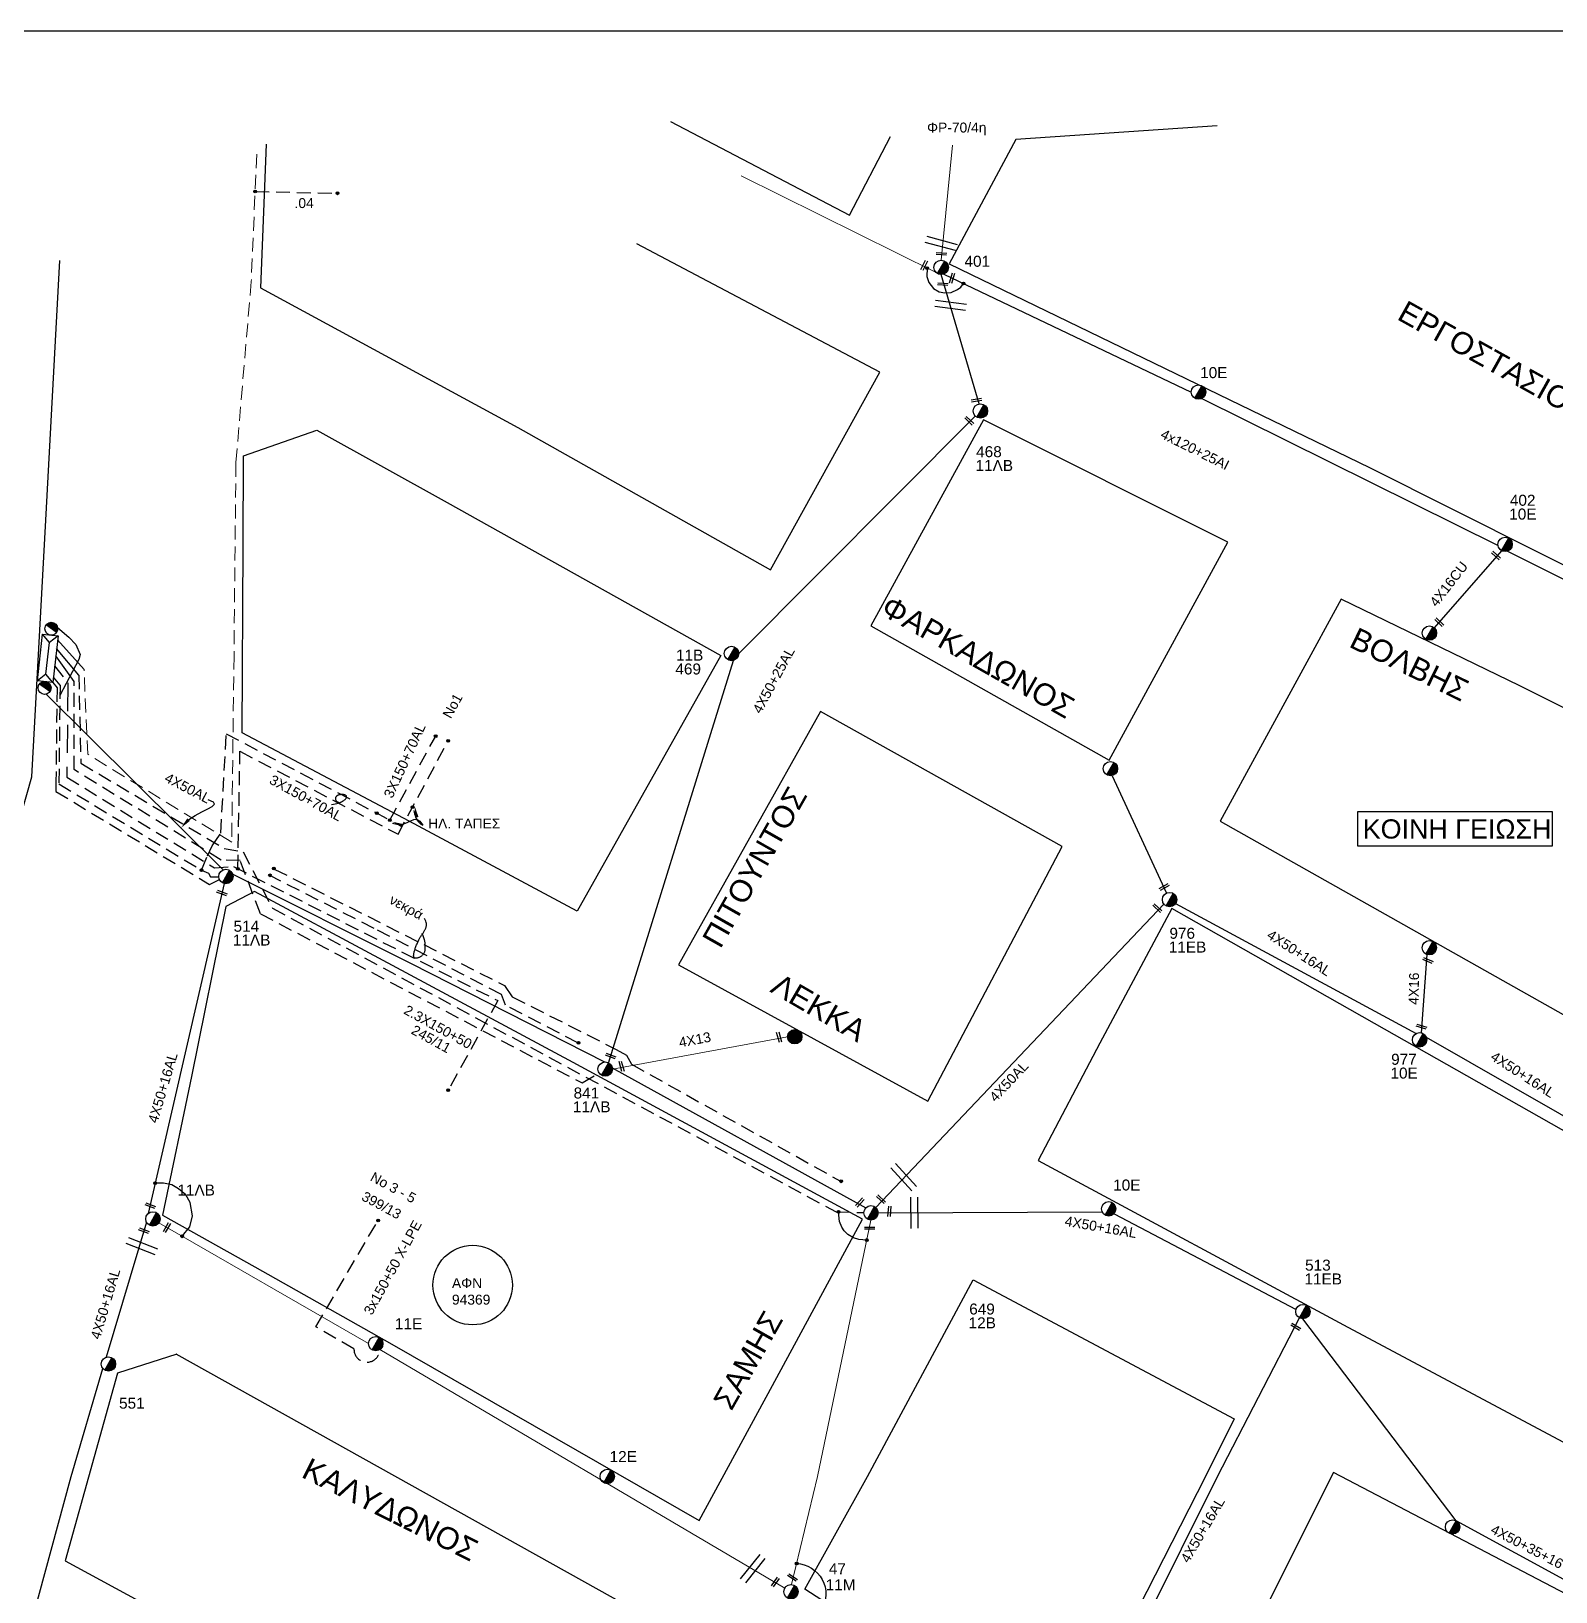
# Model space of a CAD drawing. Header units: millimetres. Extents: x 800 to 1929, y 264 to 786.
# Drawn here: x 1514.7 to 1653.4, y 643.5 to 785.5 of the extents above; entities that cross this region are included whole.
import ezdxf

# ---------------------------------------------------------------- set-up
doc = ezdxf.new("R2010")
doc.units = ezdxf.units.MM
doc.linetypes.add('DASHED', pattern=[19.05, 12.7, -6.35])
doc.layers.add('Άγνωστα', color=7, linetype='Continuous', lineweight=5)
for name, color, linetype in [('Γέφυρες Εναέριου Δικτύου', 7, 'Continuous'), ('Γυμνά εναέρια ΧΤ (3Φ)   4x16CU', 7, 'Continuous'), ('Γυμνά εναέρια ΧΤ (3Φ)   4x50AL', 7, 'Continuous'), ('Γυμνά εναέρια ΧΤ και ΦΟΠ (2Φ)   3x50+35+16CU', 7, 'Continuous'), ('Γυμνά εναέρια ΧΤ και ΦΟΠ (3Φ)   4x50+16AL', 7, 'Continuous'), ('Εναέρια παροχή ΧΤ 4x16', 7, 'Continuous'), ('Επιγραφές - Σχήματα', 7, 'Continuous'), ('Καλώδια ΧΤ   3x150+50AL XLPE', 7, 'DASHED'), ('Καλώδια ΧΤ   3x150+70AL', 7, 'DASHED'), ('Μηχανική τομή', 7, 'Continuous'), ('Στύλος Ξύλινος', 7, 'Continuous'), ('Στύλος Ξύλινος @ 1', 7, 'Continuous'), ('Στύλος ΦΜ', 7, 'Continuous'), ('Στύλος ΦΜ @ 1', 7, 'Continuous'), ('Συνδέσεις', 7, 'Continuous'), ('Συνεστραμμένα ΧΤ   4x120+25 AL', 7, 'SYN_LINE'), ('Τομή', 7, 'Continuous'), ('Υποσταθμός εναέριος 2 στύλων', 7, 'Continuous'), ('Υποσταθμός πόλεως', 7, 'Continuous'), ('Υπόβαθρο ΔΕΗ', 7, 'Continuous'), ('Υπόγεια Καλώδια Δικτύου ΧΤ   .04', 7, 'DASHED'), ('Υπόγεια καλώδια Δικτύου ΧΤ και Παρ. ΧΤ - 3X150+70 AL', 7, 'DASHED')]:
    doc.layers.add(name, color=color, linetype=linetype)
doc.styles.add('arial', font='arial.ttf')
doc.styles.get("Standard").update_dxf_attribs({"font": 'arial.ttf'})
doc.linetypes.add('SYN_LINE', pattern='A,0.5,-0.0001,["/\\/\\/\\/",Standard,S=0.1,R=0,X=0,Y=-0.05],-0.25', length=0.7501)

# ---------------------------------------------------------------- blocks, each defined once
blk = doc.blocks.new('ΥΠΑΡΧΩΝ ΤΣΙΜΕΝΤΕΝΙΟΣ ΣΤΥΛΟΣ')
at = {"layer": 'Στύλος ΦΜ'}
blk.add_hatch(color=256, dxfattribs=at).paths.add_polyline_path([(-1.29, -2.28, 0.574793), (2.62, 0, 0.268822), (1.3, 2.27)])
blk.add_line((-1.29, -2.28), (1.3, 2.27), dxfattribs=at)
blk.add_circle((0, 0), 2.62, dxfattribs=at)
at = {"layer": 'Στύλος ΦΜ', "flags": 4}
for tag, p in [('ΑΡΙΘΜΟΣ', (-4.68, 8.05)), ('ΤΥΠΟΣ', (-4.91, 3.03))]:
    blk.add_attdef(tag, p, '', height=4, dxfattribs=at)
blk = doc.blocks.new('ΤΟΜΗ')
at = {"layer": 'Τομή', "ltscale": 40}
for p, q in [((-5.68, 0), (5.68, 0)), ((5.68, -2.33), (-5.68, -2.33))]:
    blk.add_line(p, q, dxfattribs=at)
blk = doc.blocks.new('ΜΗΧΑΝΙΚΗ ΤΟΜΗ')
at = {"layer": 'Μηχανική τομή', "ltscale": 40}
for p, q in [((-1.89, 0.78), (1.89, 0.78)), ((1.89, 0), (-1.89, 0))]:
    blk.add_line(p, q, dxfattribs=at)
blk = doc.blocks.new('ΥΠΑΡΧΩΝ ΞΥΛΙΝΟΣ ΣΤΥΛΟΣ')
at = {"layer": 'Στύλος Ξύλινος'}
h = blk.add_hatch(color=7, dxfattribs=at)
h.paths.add_polyline_path([(-2.62, 0, 0.270008), (-1.29, -2.28), (1.3, 2.27, 0.576266)])
h.paths.add_polyline_path([(-1.29, -2.28, 0.574793), (2.62, 0, 0.268822), (1.3, 2.27)])
at = {"layer": 'Στύλος Ξύλινος', "color": 7}
blk.add_line((-1.29, -2.28), (1.3, 2.27), dxfattribs=at)
blk.add_circle((0, 0), 2.62, dxfattribs=at)
at = {"layer": 'Στύλος Ξύλινος', "flags": 4}
for tag, p in [('ΑΡΙΘΜΟΣ', (-4.91, 8.6)), ('ΤΥΠΟΣ', (-4.85, 3.39))]:
    blk.add_attdef(tag, p, '', height=4, dxfattribs=at)
blk = doc.blocks.new('*U37')
at = {"layer": 'Συνδέσεις', "linetype": 'SYN_LINE', "ltscale": 40}
blk.add_hatch(color=256, dxfattribs=at).paths.add_polyline_path([(0.5, -0.01, 1), (-0.5, -0.01, 1)])
at = {"layer": 'Συνδέσεις'}
blk.add_circle((0, -0.01), 0.5, dxfattribs=at)
blk = doc.blocks.new('ΥΠΟΣΤΑΘΜΟΣ ΕΝΑΕΡΙΟΣ ΕΠΙ 2 ΣΤΥΛΩΝ')
at = {"layer": 'Υποσταθμός εναέριος 2 στύλων', "linetype": 'Continuous'}
for points in [[(-11.97, -2.11, 0.574793), (-8.45, -0.07, 0.268822), (-9.64, 1.98)], [(9.68, -2.15, 0.574793), (13.19, -0.1, 0.268822), (12.01, 1.95)]]:
    blk.add_hatch(color=256, dxfattribs=at).paths.add_polyline_path(points)
for p, q in [((-11.97, -2.11), (-9.64, 1.98)), ((9.68, -2.15), (12.01, 1.95))]:
    blk.add_line(p, q, dxfattribs=at)
for centre in [(-10.81, -0.07), (10.84, -0.1)]:
    blk.add_circle(centre, 2.36, dxfattribs=at)
at = {"layer": 'Υποσταθμός πόλεως', "linetype": 'Continuous', "ltscale": 40}
blk.add_lwpolyline([(-8.57, 2.82), (8.57, 2.82), (8.57, -2.82), (-8.57, -2.82)], close=True, dxfattribs=at)
for points in [[(-5.75, 0), (-8.57, 2.82)], [(-8.57, -2.82), (-5.75, 0)], [(-5.75, 0), (5.75, 0)], [(5.75, 0), (8.57, 2.82)], [(8.57, -2.82), (5.75, 0)]]:
    blk.add_lwpolyline(points, dxfattribs=at)
at = {"layer": 'Υποσταθμός εναέριος 2 στύλων', "ltscale": 40, "flags": 1}
for tag, p in [('ΜΕΤΑΣΧΗΜΑΤΙΣΜΟΣ', (14.09, 2.51)), ('ΙΣΧΥΣ', (14.07, -0.28)), ('ΑΡΙΘΜΟΣ', (14.19, -3))]:
    blk.add_attdef(tag, p, '', height=1.8, dxfattribs=at)

msp = doc.modelspace()

# ---------------------------------------------------------------- linework, layer by layer
at = {"layer": 'Άγνωστα', "color": 1, "linetype": 'DASHED', "ltscale": 0.1}
for points in [[(1535.22, 774.321), (1534.723, 762.708), (1533.324, 746.226), (1533.153, 728.686), (1532.948, 711.689), (1519.838, 719.683)], [(1519.838, 719.683), (1519.505, 727.407)]]:
    msp.add_lwpolyline(points, dxfattribs=at)
at = {"layer": 'Άγνωστα', "color": 6}
msp.add_lwpolyline([(1597.509, 764.66), (1598.542, 775.141)], dxfattribs=at)
at = {"layer": 'Άγνωστα', "color": 5}
for points in [[(1579.309, 772.336), (1597.055, 763.535)], [(1526.313, 677.031), (1545.397, 666.037)], [(1546.419, 665.496), (1583.276, 643.791)]]:
    msp.add_lwpolyline(points, dxfattribs=at)
at = {"layer": 'Άγνωστα', "color": 27}
msp.add_lwpolyline([(1567.585, 691.017), (1583.532, 693.97)], dxfattribs=at)
at = {"layer": 'Άγνωστα', "color": 30, "ltscale": 0.1}
msp.add_lwpolyline([(1591.121, 677.29), (1586.253, 653.943), (1583.9, 644.11)], dxfattribs=at)
at = {"layer": 'Γέφυρες Εναέριου Δικτύου'}
for points in [[(1596.241, 763.939), (1596.213, 763.186), (1596.375, 762.618), (1596.81, 762.096), (1597.332, 761.766), (1597.837, 761.68), (1598.41, 761.723), (1598.98, 761.98), (1599.297, 762.218), (1599.535, 762.539)], [(1528.431, 675.81), (1529.133, 676.682), (1529.391, 677.664), (1529.158, 678.898), (1528.778, 679.57), (1528.113, 680.142), (1527.496, 680.484), (1526.751, 680.635), (1525.968, 680.649)], [(1590.742, 675.47), (1590.014, 675.504), (1589.529, 675.669), (1589.025, 675.971), (1588.665, 676.304), (1588.458, 676.648), (1588.248, 677.146), (1588.162, 678.036), (1588.162, 678.036), (1588.162, 678.036), (1588.162, 678.036), (1588.162, 678.036)]]:
    msp.add_lwpolyline(points, dxfattribs=at)
at = {"layer": 'Γέφυρες Εναέριου Δικτύου', "ltscale": 0.1}
msp.add_lwpolyline([(1584.332, 646.023, -0.5700347), (1586.627, 641.814, 1.0197648)], format="xyb", dxfattribs=at)
at = {"layer": 'Γυμνά εναέρια ΧΤ (3Φ)   4x16CU', "color": 5, "linetype": 'SYN_LINE', "ltscale": 10}
msp.add_lwpolyline([(1648.507, 738.22), (1642.373, 731.209)], dxfattribs=at)
at = {"layer": 'Γυμνά εναέρια ΧΤ (3Φ)   4x50AL', "color": 173}
for points in [[(1516.067, 725.164), (1532.165, 709.166)], [(1516.312, 725.599), (1516.312, 725.599)]]:
    msp.add_lwpolyline(points, dxfattribs=at)
at = {"layer": 'Γυμνά εναέρια ΧΤ (3Φ)   4x50AL', "color": 133}
msp.add_lwpolyline([(1617.779, 706.053), (1591.572, 678.419)], dxfattribs=at)
at = {"layer": 'Γυμνά εναέρια ΧΤ και ΦΟΠ (2Φ)   3x50+35+16CU', "color": 2}
msp.add_lwpolyline([(1660.905, 640.91), (1644.37, 649.92), (1630.431, 668.305)], dxfattribs=at)
at = {"layer": 'Γυμνά εναέρια ΧΤ και ΦΟΠ (3Φ)   4x50+16AL', "color": 5, "linetype": 'DASHED', "ltscale": 0.1}
for points in [[(1517.322, 725.991), (1517.212, 716.987)], [(1517.212, 716.987), (1530.196, 709.132), (1530.819, 708.874), (1531.007, 708.522), (1531.76, 708.543)]]:
    msp.add_lwpolyline(points, dxfattribs=at)
at = {"layer": 'Γυμνά εναέρια ΧΤ και ΦΟΠ (3Φ)   4x50+16AL', "color": 30, "linetype": 'DASHED', "ltscale": 0.1}
msp.add_lwpolyline([(1519.03, 726.896), (1519.218, 718.872)], dxfattribs=at)
at = {"layer": 'Γυμνά εναέρια ΧΤ και ΦΟΠ (3Φ)   4x50+16AL', "color": 133}
for points in [[(1613.057, 717.739), (1618.017, 707.052)], [(1618.841, 706.101), (1640.732, 694.271)], [(1641.653, 693.928), (1661.726, 682.438)]]:
    msp.add_lwpolyline(points, dxfattribs=at)
at = {"layer": 'Γυμνά εναέρια ΧΤ και ΦΟΠ (3Φ)   4x50+16AL', "color": 7, "linetype": 'DASHED', "ltscale": 0.1}
msp.add_lwpolyline([(1536.82, 709.243), (1557.775, 698.631), (1558.475, 697.614), (1567.926, 692.825), (1568.876, 692.296), (1569.341, 691.472), (1588.342, 680.834), (1588.342, 680.834)], dxfattribs=at)
at = {"layer": 'Γυμνά εναέρια ΧΤ και ΦΟΠ (3Φ)   4x50+16AL', "color": 5}
msp.add_lwpolyline([(1532.265, 707.924), (1525.329, 677.88)], dxfattribs=at)
at = {"layer": 'Γυμνά εναέρια ΧΤ και ΦΟΠ (3Φ)   4x50+16AL', "color": 2}
for points in [[(1591.776, 677.944), (1612.161, 678.028)], [(1613.236, 677.87), (1629.801, 669.136)]]:
    msp.add_lwpolyline(points, dxfattribs=at)
at = {"layer": 'Γυμνά εναέρια ΧΤ και ΦΟΠ (3Φ)   4x50+16AL', "color": 1}
msp.add_lwpolyline([(1525.193, 677.091), (1521.519, 664.807)], dxfattribs=at)
at = {"layer": 'Γυμνά εναέρια ΧΤ και ΦΟΠ (3Φ)   4x50+16AL', "color": 2, "ltscale": 0.1}
msp.add_lwpolyline([(1609.587, 627.666), (1622.668, 653.943), (1630.108, 668.39)], dxfattribs=at)
at = {"layer": 'Γυμνά εναέρια ΧΤ και ΦΟΠ (3Φ)   4x50+16AL', "color": 1, "ltscale": 0.1}
msp.add_lwpolyline([(1512.531, 632.166), (1512.492, 632.367), (1518.33, 653.943), (1521.208, 663.785)], dxfattribs=at)
at = {"layer": 'Εναέρια παροχή ΧΤ 4x16', "color": 133, "ltscale": 10}
msp.add_lwpolyline([(1641.207, 694.328), (1641.744, 701.447)], dxfattribs=at)
at = {"layer": 'Επιγραφές - Σχήματα'}
msp.add_lwpolyline([(800.476, 264.095), (1822.688, 263.717), (1822.688, 785.504), (800.476, 785.504)], close=True, dxfattribs=at)
at = {"layer": 'Επιγραφές - Σχήματα', "color": 30}
msp.add_lwpolyline([(1519.03, 726.896), (1517.01, 729.325)], dxfattribs=at)
at = {"layer": 'Επιγραφές - Σχήματα', "color": 1}
msp.add_lwpolyline([(1519.505, 727.407), (1517.096, 730.097)], dxfattribs=at)
at = {"layer": 'Επιγραφές - Σχήματα', "color": 27}
msp.add_lwpolyline([(1518.608, 726.323), (1516.935, 728.651)], dxfattribs=at)
at = {"layer": 'Επιγραφές - Σχήματα', "color": 5}
msp.add_lwpolyline([(1517.322, 725.991), (1516.717, 726.701)], dxfattribs=at)
at = {"layer": 'Επιγραφές - Σχήματα'}
for points in [[(1542.022, 715.13), (1542.197, 715.15), (1542.355, 715.176), (1542.498, 715.207), (1542.626, 715.242), (1542.74, 715.281), (1542.843, 715.322), (1542.935, 715.364), (1543.016, 715.407), (1543.089, 715.45), (1543.154, 715.492), (1543.21, 715.534), (1543.259, 715.574), (1543.3, 715.613), (1543.334, 715.651), (1543.361, 715.688), (1543.381, 715.722), (1543.394, 715.755), (1543.402, 715.786), (1543.403, 715.815), (1543.399, 715.843), (1543.39, 715.868), (1543.376, 715.892), (1543.357, 715.914), (1543.334, 715.934), (1543.307, 715.953), (1543.277, 715.969), (1543.242, 715.984), (1543.204, 715.996), (1543.163, 716.007), (1543.119, 716.015), (1543.071, 716.02), (1543.021, 716.023), (1542.969, 716.023), (1542.915, 716.02), (1542.86, 716.015), (1542.806, 716.007), (1542.752, 715.997), (1542.701, 715.985), (1542.653, 715.97), (1542.609, 715.954), (1542.57, 715.935), (1542.536, 715.915), (1542.506, 715.893), (1542.48, 715.87), (1542.458, 715.846), (1542.439, 715.822), (1542.423, 715.797), (1542.409, 715.772), (1542.398, 715.747), (1542.389, 715.722), (1542.383, 715.697), (1542.379, 715.671), (1542.378, 715.645), (1542.379, 715.618), (1542.383, 715.59), (1542.391, 715.561), (1542.401, 715.53), (1542.417, 715.498), (1542.441, 715.465), (1542.473, 715.431), (1542.517, 715.395), (1542.575, 715.358), (1542.649, 715.32), (1542.74, 715.281)], [(1528.557, 713.284), (1529.041, 713.744), (1529.622, 714.126), (1530.223, 714.443), (1530.767, 714.708), (1531.175, 714.935), (1531.37, 715.139), (1531.274, 715.332), (1530.81, 715.529)], [(1549.505, 714.573), (1549.581, 714.277), (1549.656, 714.037), (1549.735, 713.843), (1549.821, 713.686), (1549.919, 713.555), (1550.033, 713.441), (1550.166, 713.333), (1550.324, 713.221)], [(1547.572, 713.414), (1548.086, 713.294), (1548.525, 713.333), (1548.903, 713.466), (1549.232, 713.626), (1549.526, 713.748), (1549.797, 713.765), (1550.059, 713.612), (1550.324, 713.221)], [(1550.243, 703.414), (1550.332, 703.2), (1550.401, 703.004), (1550.451, 702.825), (1550.487, 702.662), (1550.51, 702.513), (1550.523, 702.378), (1550.529, 702.256), (1550.531, 702.146), (1550.529, 702.047), (1550.526, 701.958), (1550.519, 701.877), (1550.51, 701.805), (1550.497, 701.739), (1550.48, 701.679), (1550.459, 701.623), (1550.434, 701.571), (1550.404, 701.521), (1550.37, 701.474), (1550.332, 701.43), (1550.291, 701.388), (1550.247, 701.349), (1550.201, 701.313), (1550.153, 701.28), (1550.105, 701.249), (1550.056, 701.222), (1550.008, 701.198), (1549.96, 701.177), (1549.913, 701.159), (1549.867, 701.144), (1549.824, 701.132), (1549.784, 701.124), (1549.746, 701.118), (1549.712, 701.116), (1549.682, 701.117), (1549.655, 701.12), (1549.63, 701.126), (1549.608, 701.135), (1549.589, 701.146), (1549.571, 701.16), (1549.556, 701.175), (1549.542, 701.192), (1549.53, 701.211), (1549.519, 701.234), (1549.511, 701.259), (1549.505, 701.289), (1549.502, 701.324), (1549.502, 701.364), (1549.504, 701.409), (1549.51, 701.461), (1549.519, 701.518), (1549.53, 701.581), (1549.545, 701.648), (1549.562, 701.719), (1549.582, 701.793), (1549.604, 701.869), (1549.628, 701.947), (1549.654, 702.026), (1549.682, 702.106), (1549.712, 702.187), (1549.743, 702.267), (1549.774, 702.346), (1549.807, 702.424), (1549.839, 702.5), (1549.872, 702.574), (1549.905, 702.645), (1549.937, 702.714), (1549.97, 702.782), (1550.003, 702.847), (1550.038, 702.912), (1550.073, 702.976), (1550.109, 703.039), (1550.147, 703.102), (1550.187, 703.166), (1550.228, 703.23), (1550.27, 703.293), (1550.312, 703.356), (1550.353, 703.418), (1550.393, 703.478), (1550.431, 703.536), (1550.466, 703.591), (1550.499, 703.645), (1550.529, 703.696), (1550.556, 703.746), (1550.58, 703.796), (1550.602, 703.847), (1550.622, 703.899), (1550.639, 703.954), (1550.655, 704.012), (1550.668, 704.073), (1550.676, 704.141), (1550.677, 704.215), (1550.669, 704.297), (1550.648, 704.388), (1550.612, 704.491), (1550.558, 704.606), (1550.484, 704.734)]]:
    msp.add_lwpolyline(points, dxfattribs=at)
at = {"layer": 'Επιγραφές - Σχήματα', "color": 190}
msp.add_lwpolyline([(1635.393, 711.35), (1653.149, 711.35), (1653.149, 714.438), (1635.393, 714.438)], close=True, dxfattribs=at)
at = {"layer": 'Επιγραφές - Σχήματα'}
msp.add_circle((1554.872, 671.371), 3.62, dxfattribs=at)
for points in [[(1549.617, 713.917), (1549.606, 714.931), (1549.946, 713.975)], [(1529.14, 713.624), (1528.346, 712.995), (1528.893, 713.848)], [(1548.431, 713.019), (1547.566, 713.547), (1548.556, 713.328)]]:
    msp.add_solid(points, dxfattribs=at)
at = {"layer": 'Καλώδια ΧΤ   3x150+50AL XLPE', "ltscale": 0.1}
msp.add_lwpolyline([(1516.662, 726.214), (1517.049, 725.739), (1516.944, 717.149), (1516.934, 716.31), (1530.933, 707.84), (1531.826, 708.275)], dxfattribs=at)
at = {"layer": 'Καλώδια ΧΤ   3x150+50AL XLPE', "color": 30, "linetype": 'DASHED', "ltscale": 0.1}
msp.add_lwpolyline([(1519.218, 718.872), (1532.26, 711.114), (1533.986, 710.797), (1536.654, 705.668)], dxfattribs=at)
at = {"layer": 'Καλώδια ΧΤ   3x150+50AL XLPE', "color": 30, "ltscale": 0.1}
msp.add_lwpolyline([(1536.654, 705.668), (1587.938, 678.043), (1590.467, 677.964)], dxfattribs=at)
at = {"layer": 'Καλώδια ΧΤ   3x150+50AL XLPE', "color": 5, "ltscale": 0.1}
msp.add_lwpolyline([(1546.419, 665.496, -1.0068382), (1544.072, 665.57), (1540.605, 667.566), (1546.323, 677.366)], format="xyb", dxfattribs=at)
at = {"layer": 'Καλώδια ΧΤ   3x150+70AL', "color": 173, "ltscale": 0.2}
msp.add_lwpolyline([(1518.034, 726.162), (1517.944, 717.596)], dxfattribs=at)
at = {"layer": 'Συνεστραμμένα ΧΤ   4x120+25 AL', "color": 27, "ltscale": 11}
msp.add_lwpolyline([(1600.963, 751.578), (1597.509, 763.352)], dxfattribs=at)
at = {"layer": 'Συνεστραμμένα ΧΤ   4x120+25 AL', "color": 5, "ltscale": 20}
for points in [[(1597.74, 763.394), (1620.269, 752.658)], [(1621.239, 752.085), (1648.182, 738.7)], [(1649.054, 738.175), (1676.28, 724.534)]]:
    msp.add_lwpolyline(points, dxfattribs=at)
at = {"layer": 'Συνεστραμμένα ΧΤ   4x120+25 AL', "color": 27, "ltscale": 20}
for points in [[(1579.08, 728.861), (1600.615, 750.47)], [(1567.234, 691.556), (1578.605, 728.231)]]:
    msp.add_lwpolyline(points, dxfattribs=at)
at = {"layer": 'Υπόβαθρο ΔΕΗ'}
for points in [[(1572.867, 777.281), (1589.166, 768.754), (1592.894, 775.91)], [(1622.635, 776.883), (1604.293, 775.632), (1598.241, 764.328), (1636.487, 745.795), (1674.423, 726.728), (1698.805, 714.68), (1711.493, 738.853), (1724.322, 762.801), (1726.015, 768.462)], [(1536.089, 775.217), (1535.574, 762.141), (1558.991, 749.442), (1581.963, 736.477), (1591.921, 754.47), (1569.803, 766.149)], [(1591.117, 731.392), (1612.798, 719.144), (1623.591, 739.001), (1601.355, 750.138), (1591.117, 731.392)], [(1534.017, 746.857), (1540.693, 749.18), (1552.556, 742.6), (1577.45, 728.68), (1564.387, 705.415), (1549.106, 713.592), (1533.894, 721.644), (1533.981, 738.62), (1534.017, 746.857)], [(1633.908, 733.803), (1622.902, 713.612), (1655.773, 695.044), (1672.073, 685.652), (1681.08, 680.678), (1688.249, 694.312), (1693.358, 704.446), (1677.502, 712.305), (1650.173, 725.903), (1633.908, 733.803)], [(1586.516, 723.569), (1573.604, 700.521), (1596.282, 688.097), (1608.524, 711.306), (1586.516, 723.569)], [(1606.334, 682.701), (1634.511, 667.529), (1665.518, 650.998), (1671.124, 661.782), (1676.748, 672.561), (1661.442, 681.294), (1636.94, 695.167), (1618.511, 705.663), (1611.952, 693.38), (1606.334, 682.701)]]:
    msp.add_lwpolyline(points, dxfattribs=at)
at = {"layer": 'Υπόβαθρο ΔΕΗ', "ltscale": 0.1}
for points in [[(1439.272, 764.163), (1424.017, 753.794), (1408.422, 743.162), (1404.662, 745.954), (1369.381, 714.153), (1326.837, 675.756), (1302.637, 653.943), (1284.632, 638.195), (1460.327, 553.109), (1477.457, 594.48), (1480.535, 594.017), (1496.934, 653.943), (1505.179, 683.88), (1514.765, 717.647), (1516.027, 741.004), (1517.298, 764.621)], [(1621.564, 653.943), (1608.59, 628.501), (1585.097, 643.694), (1590.792, 653.943), (1600.407, 671.836), (1624.179, 659.208), (1621.564, 653.943)], [(1527.94, 665.074), (1522.556, 663.338), (1517.8, 646.258), (1560.875, 622.878), (1570.577, 641.265), (1527.877, 665.082)], [(1633.196, 654.312), (1617.439, 622.776), (1642.099, 606.986), (1659.709, 640.43), (1633.196, 654.312)]]:
    msp.add_lwpolyline(points, dxfattribs=at)
at = {"layer": 'Υπόβαθρο ΔΕΗ'}
msp.add_lwpolyline([(1575.499, 649.951), (1582.148, 662.22), (1590.36, 677.358), (1564.003, 691.63), (1546.346, 701.126), (1535.02, 707.2), (1532.414, 705.821), (1529.273, 690.363), (1526.639, 677.728), (1535.059, 673.04), (1547.523, 665.987)], close=True, dxfattribs=at)
at = {"layer": 'Υπόγεια Καλώδια Δικτύου ΧΤ   .04', "color": 1, "linetype": 'DASHED', "ltscale": 0.1}
msp.add_lwpolyline([(1535.074, 770.92), (1542.581, 770.75)], dxfattribs=at)
at = {"layer": 'Υπόγεια καλώδια Δικτύου ΧΤ και Παρ. ΧΤ - 3X150+70 AL', "color": 5, "linetype": 'Continuous', "ltscale": 0.1}
msp.add_lwpolyline([(1517.102, 731.235), (1518.129, 730.359), (1518.753, 729.676), (1519.153, 728.782), (1519.018, 728.31), (1517.31, 725.046)], dxfattribs=at)
at = {"layer": 'Υπόγεια καλώδια Δικτύου ΧΤ και Παρ. ΧΤ - 3X150+70 AL', "color": 173, "ltscale": 0.1}
for points in [[(1516.832, 727.73), (1518.034, 726.162)], [(1533.51, 709.266), (1533.694, 719.958), (1548.081, 712.406), (1552.645, 720.907)], [(1517.944, 717.596), (1531.366, 709.349), (1533.118, 709.465), (1557.158, 697.266), (1552.639, 689.109)]]:
    msp.add_lwpolyline(points, dxfattribs=at)
at = {"layer": 'Υπόγεια καλώδια Δικτύου ΧΤ και Παρ. ΧΤ - 3X150+70 AL', "color": 27, "ltscale": 0.1}
for points in [[(1518.592, 718.287), (1518.608, 726.323)], [(1535.558, 705.165), (1533.718, 710.006), (1531.994, 710.053), (1518.592, 718.287)], [(1535.558, 705.165), (1564.827, 689.769), (1566.369, 690.692)]]:
    msp.add_lwpolyline(points, dxfattribs=at)
at = {"layer": 'Υπόγεια καλώδια Δικτύου ΧΤ και Παρ. ΧΤ - 3X150+70 AL', "color": 5, "ltscale": 0.1}
msp.add_lwpolyline([(1530.196, 709.132), (1530.735, 710.457), (1531.172, 711.362), (1531.949, 712.506), (1532.45, 721.549), (1547.322, 713.698), (1551.506, 721.346)], dxfattribs=at)
at = {"layer": 'Υπόγεια καλώδια Δικτύου ΧΤ και Παρ. ΧΤ - 3X150+70 AL', "color": 173, "linetype": 'Continuous', "ltscale": 0.1}
for points in [[(1533.032, 708.775), (1549.286, 700.635), (1566.859, 691.678)], [(1567.575, 691.142), (1590.66, 678.408)]]:
    msp.add_lwpolyline(points, dxfattribs=at)
at = {"layer": 'Υπόγεια καλώδια Δικτύου ΧΤ και Παρ. ΧΤ - 3X150+70 AL', "color": 7, "ltscale": 0.1}
msp.add_lwpolyline([(1564.453, 693.409), (1564.453, 693.409), (1564.453, 693.409), (1557.865, 696.852), (1557.488, 697.818), (1545.911, 703.832), (1536.42, 708.638)], dxfattribs=at)

# ---------------------------------------------------------------- block references
at = {"layer": 'Μηχανική τομή'}
for p, xscale, yscale, zscale, rotation in [((1596.045, 764.141), 0.2500000000002407, 0.2500000000002407, 0.2500000000002407, 63.47991468019418), ((1597.537, 765.335), 0.2500000000002526, 0.2500000000002526, 0.2500000000002526, 175.8416406649776), ((1598.41, 763.047), 0.250000000000315, 0.250000000000315, 0.250000000000315, 253.1391223029215), ((1597.67, 762.581), 0.2500000000002526, 0.2500000000002526, 0.2500000000002526, 175.8416406649776), ((1600.713, 752.02), 0.2500000000002818, 0.2500000000002818, 0.2500000000002818, 189.2556198484451), ((1600.13, 750.116), 0.2500000000003381, 0.2500000000003381, 0.2500000000003381, 136.6892952671175), ((1648.063, 737.855), 0.2500000000003381, 0.2500000000003381, 0.2500000000003381, 136.6892952671175), ((1642.902, 731.778), 0.2500000000003381, 0.2500000000003381, 0.2500000000003381, 136.6892952671175), ((1617.747, 707.694), 0.2500000000002091, 0.2500000000002091, 0.2500000000002091, 208.6002316613392), ((1532.083, 707.148), 0.2500000000002633, 0.2500000000002633, 0.2500000000002633, 159.9896302489414), ((1617.247, 705.764), 0.2500000000003381, 0.2500000000003381, 0.2500000000003381, 136.6892952671175), ((1641.84, 701.002), 0.2500000000003009, 0.2500000000003009, 0.2500000000003009, 156.8276614692537), ((1641.256, 694.978), 0.2500000000002552, 0.2500000000002552, 0.2500000000002552, 163.4498731490511), ((1582.852, 693.965), 0.2500000000002647, 0.2500000000002647, 0.2500000000002647, 105.7654935042931), ((1567.467, 692.313), 0.2500000000002633, 0.2500000000002633, 0.2500000000002633, 159.9896302489414), ((1568.517, 691.306), 0.2500000000002647, 0.2500000000002647, 0.2500000000002647, 105.7654935042931), ((1590.17, 678.819), 0.2500000000002566, 0.2500000000002566, 0.2500000000002566, 47.4650882453563), ((1592.1, 679.248), 0.2500000000003381, 0.2500000000003381, 0.2500000000003381, 136.6892952671175), ((1525.571, 678.695), 0.2500000000002633, 0.2500000000002633, 0.2500000000002633, 159.9896302489414), ((1592.894, 678.078), 0.2500000000003904, 0.2500000000003904, 0.2500000000003904, 84.85215749250762), ((1524.987, 676.41), 0.2500000000002633, 0.2500000000002633, 0.2500000000002633, 159.9896302489414), ((1527.136, 676.559), 0.2500000000003167, 0.2500000000003167, 0.2500000000003167, 60.0164533986707), ((1590.999, 676.64), 0.2500000000002474, 0.2500000000002474, 0.2500000000002474, 179.9301145002887), ((1629.822, 667.652), 0.2500000000002011, 0.2500000000002011, 0.2500000000002011, 148.2821255844314), ((1583.924, 644.667), 0.2499999999999802, 0.2499999999999802, 0.2499999999999802, 327.4259047862269), ((1582.338, 644.387), 0.2499999999999769, 0.2499999999999769, 0.2499999999999769, 234.4121412226601)]:
    msp.add_blockref('ΜΗΧΑΝΙΚΗ ΤΟΜΗ', p, dxfattribs=dict(at, xscale=xscale, yscale=yscale, zscale=zscale, rotation=rotation))
at = {"layer": 'Στύλος Ξύλινος @ 1', "ltscale": 40, "xscale": 0.25, "yscale": 0.25, "zscale": 0.25}
msp.add_blockref('ΥΠΑΡΧΩΝ ΞΥΛΙΝΟΣ ΣΤΥΛΟΣ', (1584.187, 693.97), dxfattribs=at)
at = {"layer": 'Στύλος ΦΜ @ 1', "ltscale": 40}
ref = msp.add_blockref('ΥΠΑΡΧΩΝ ΤΣΙΜΕΝΤΕΝΙΟΣ ΣΤΥΛΟΣ', (1597.509, 764.006), dxfattribs=dict(at, xscale=0.25, yscale=0.25, zscale=0.25))
ref.add_attrib('ΤΥΠΟΣ', '401', (1599.63, 764.065), dxfattribs={"layer": 'Στύλος ΦΜ', "height": 1, "flags": 4})
ref = msp.add_blockref('ΥΠΑΡΧΩΝ ΤΣΙΜΕΝΤΕΝΙΟΣ ΣΤΥΛΟΣ', (1620.923, 752.658), dxfattribs=dict(at, xscale=0.25, yscale=0.25, zscale=0.25))
ref.add_attrib('ΤΥΠΟΣ', '10E', (1621.076, 753.928), dxfattribs={"layer": 'Στύλος ΦΜ', "height": 1, "flags": 4})
ref = msp.add_blockref('ΥΠΑΡΧΩΝ ΤΣΙΜΕΝΤΕΝΙΟΣ ΣΤΥΛΟΣ', (1601.077, 750.934), dxfattribs=dict(at, xscale=0.25, yscale=0.25, zscale=0.25))
ref.add_attrib('ΤΥΠΟΣ', '11ΛΒ', (1600.631, 745.472), dxfattribs={"layer": 'Στύλος ΦΜ', "height": 1, "flags": 4})
ref.add_attrib('ΑΡΙΘΜΟΣ', '468', (1600.69, 746.729), dxfattribs={"layer": 'Στύλος ΦΜ', "height": 1, "flags": 4})
ref = msp.add_blockref('ΥΠΑΡΧΩΝ ΤΣΙΜΕΝΤΕΝΙΟΣ ΣΤΥΛΟΣ', (1648.83, 738.789), dxfattribs=dict(at, xscale=0.25, yscale=0.25, zscale=0.25))
ref.add_attrib('ΤΥΠΟΣ', '10E', (1649.202, 741.052), dxfattribs={"layer": 'Στύλος ΦΜ', "height": 1, "flags": 4})
ref.add_attrib('ΑΡΙΘΜΟΣ', '402', (1649.261, 742.308), dxfattribs={"layer": 'Στύλος ΦΜ', "height": 1, "flags": 4})
at = {"layer": 'Στύλος ΦΜ @ 1', "ltscale": 40, "xscale": 0.25, "yscale": 0.25, "zscale": 0.25}
for p in [(1641.942, 730.716), (1612.912, 718.377), (1641.929, 702.074), (1644.045, 649.352)]:
    msp.add_blockref('ΥΠΑΡΧΩΝ ΤΣΙΜΕΝΤΕΝΙΟΣ ΣΤΥΛΟΣ', p, dxfattribs=at)
at = {"layer": 'Στύλος ΦΜ @ 1', "ltscale": 40}
ref = msp.add_blockref('ΥΠΑΡΧΩΝ ΤΣΙΜΕΝΤΕΝΙΟΣ ΣΤΥΛΟΣ', (1578.426, 728.861), dxfattribs=dict(at, xscale=0.25, yscale=0.25, zscale=0.25))
ref.add_attrib('ΤΥΠΟΣ', '469', (1573.318, 726.952), dxfattribs={"layer": 'Στύλος ΦΜ', "height": 1, "flags": 4})
ref.add_attrib('ΑΡΙΘΜΟΣ', '11B', (1573.377, 728.209), dxfattribs={"layer": 'Στύλος ΦΜ', "height": 1, "flags": 4})
ref = msp.add_blockref('ΥΠΑΡΧΩΝ ΤΣΙΜΕΝΤΕΝΙΟΣ ΣΤΥΛΟΣ', (1532.414, 708.561), dxfattribs=dict(at, xscale=0.25, yscale=0.25, zscale=0.25))
ref.add_attrib('ΤΥΠΟΣ', '11ΛΒ', (1533.049, 702.277), dxfattribs={"layer": 'Στύλος ΦΜ', "height": 1, "flags": 4})
ref.add_attrib('ΑΡΙΘΜΟΣ', '514', (1533.108, 703.534), dxfattribs={"layer": 'Στύλος ΦΜ', "height": 1, "flags": 4})
ref = msp.add_blockref('ΥΠΑΡΧΩΝ ΤΣΙΜΕΝΤΕΝΙΟΣ ΣΤΥΛΟΣ', (1618.293, 706.458), dxfattribs=dict(at, xscale=0.25, yscale=0.25, zscale=0.25))
ref.add_attrib('ΤΥΠΟΣ', '11EB', (1618.22, 701.636), dxfattribs={"layer": 'Στύλος ΦΜ', "height": 1, "flags": 4})
ref.add_attrib('ΑΡΙΘΜΟΣ', '976', (1618.279, 702.893), dxfattribs={"layer": 'Στύλος ΦΜ', "height": 1, "flags": 4})
ref = msp.add_blockref('ΥΠΑΡΧΩΝ ΤΣΙΜΕΝΤΕΝΙΟΣ ΣΤΥΛΟΣ', (1641.042, 693.695), dxfattribs=dict(at, xscale=0.25, yscale=0.25, zscale=0.25))
ref.add_attrib('ΤΥΠΟΣ', '10E', (1638.395, 690.167), dxfattribs={"layer": 'Στύλος ΦΜ', "height": 1, "flags": 4})
ref.add_attrib('ΑΡΙΘΜΟΣ', '977', (1638.454, 691.424), dxfattribs={"layer": 'Στύλος ΦΜ', "height": 1, "flags": 4})
ref = msp.add_blockref('ΥΠΑΡΧΩΝ ΤΣΙΜΕΝΤΕΝΙΟΣ ΣΤΥΛΟΣ', (1566.931, 691.027), dxfattribs=dict(at, xscale=0.25, yscale=0.25, zscale=0.25))
ref.add_attrib('ΤΥΠΟΣ', '11ΛΒ', (1563.998, 687.097), dxfattribs={"layer": 'Στύλος ΦΜ', "height": 1, "flags": 4})
ref.add_attrib('ΑΡΙΘΜΟΣ', '841', (1564.057, 688.354), dxfattribs={"layer": 'Στύλος ΦΜ', "height": 1, "flags": 4})
ref = msp.add_blockref('ΥΠΑΡΧΩΝ ΤΣΙΜΕΝΤΕΝΙΟΣ ΣΤΥΛΟΣ', (1525.771, 677.397), dxfattribs=dict(at, xscale=0.25, yscale=0.25, zscale=0.25))
ref.add_attrib('ΤΥΠΟΣ', '11ΛΒ', (1528, 679.519), dxfattribs={"layer": 'Στύλος ΦΜ', "height": 1, "flags": 4})
ref = msp.add_blockref('ΥΠΑΡΧΩΝ ΤΣΙΜΕΝΤΕΝΙΟΣ ΣΤΥΛΟΣ', (1612.751, 678.31), dxfattribs=dict(at, xscale=0.25, yscale=0.25, zscale=0.25))
ref.add_attrib('ΤΥΠΟΣ', '10E', (1613.159, 679.979), dxfattribs={"layer": 'Στύλος ΦΜ', "height": 1, "flags": 4})
ref = msp.add_blockref('ΥΠΑΡΧΩΝ ΤΣΙΜΕΝΤΕΝΙΟΣ ΣΤΥΛΟΣ', (1591.121, 677.944), dxfattribs=dict(at, xscale=0.25, yscale=0.25, zscale=0.25))
ref.add_attrib('ΤΥΠΟΣ', '12B', (1600.001, 667.432), dxfattribs={"layer": 'Στύλος ΦΜ', "height": 1, "flags": 4})
ref.add_attrib('ΑΡΙΘΜΟΣ', '649', (1600.06, 668.689), dxfattribs={"layer": 'Στύλος ΦΜ', "height": 1, "flags": 4})
ref = msp.add_blockref('ΥΠΑΡΧΩΝ ΤΣΙΜΕΝΤΕΝΙΟΣ ΣΤΥΛΟΣ', (1630.431, 668.959), dxfattribs=dict(at, xscale=0.25, yscale=0.25, zscale=0.25))
ref.add_attrib('ΤΥΠΟΣ', '11EB', (1630.567, 671.429), dxfattribs={"layer": 'Στύλος ΦΜ', "height": 1, "flags": 4})
ref.add_attrib('ΑΡΙΘΜΟΣ', '513', (1630.626, 672.686), dxfattribs={"layer": 'Στύλος ΦΜ', "height": 1, "flags": 4})
ref = msp.add_blockref('ΥΠΑΡΧΩΝ ΤΣΙΜΕΝΤΕΝΙΟΣ ΣΤΥΛΟΣ', (1546.051, 666.037), dxfattribs=dict(at, xscale=0.25, yscale=0.25, zscale=0.25))
ref.add_attrib('ΤΥΠΟΣ', '11E', (1547.799, 667.355), dxfattribs={"layer": 'Στύλος ΦΜ', "height": 1, "flags": 4})
ref = msp.add_blockref('ΥΠΑΡΧΩΝ ΤΣΙΜΕΝΤΕΝΙΟΣ ΣΤΥΛΟΣ', (1521.725, 664.186), dxfattribs=dict(at, xscale=0.25, yscale=0.25, zscale=0.25))
ref.add_attrib('ΤΥΠΟΣ', '551', (1522.692, 660.123), dxfattribs={"layer": 'Στύλος ΦΜ', "height": 1, "flags": 4})
ref = msp.add_blockref('ΥΠΑΡΧΩΝ ΤΣΙΜΕΝΤΕΝΙΟΣ ΣΤΥΛΟΣ', (1567.123, 653.944), dxfattribs=dict(at, xscale=0.25, yscale=0.25, zscale=0.25))
ref.add_attrib('ΤΥΠΟΣ', '12E', (1567.335, 655.262), dxfattribs={"layer": 'Στύλος ΦΜ', "height": 1, "flags": 4})
ref = msp.add_blockref('ΥΠΑΡΧΩΝ ΤΣΙΜΕΝΤΕΝΙΟΣ ΣΤΥΛΟΣ', (1583.84, 643.459), dxfattribs=dict(at, xscale=0.25, yscale=0.25, zscale=0.25))
ref.add_attrib('ΤΥΠΟΣ', '47', (1587.285, 645.05), dxfattribs={"layer": 'Στύλος ΦΜ', "height": 1, "flags": 4})
ref.add_attrib('ΑΡΙΘΜΟΣ', '11M', (1586.997, 643.588), dxfattribs={"layer": 'Στύλος ΦΜ', "height": 1, "flags": 4})
at = {"layer": 'Συνδέσεις', "xscale": 0.25, "yscale": 0.25, "zscale": 0.25}
for p in [(1535.075, 770.923), (1542.582, 770.753), (1596.241, 763.942), (1599.536, 762.541), (1551.507, 721.349), (1552.645, 720.91), (1549.406, 714.876), (1546.143, 714.324), (1547.323, 713.701), (1530.197, 709.135), (1533.511, 709.269), (1536.781, 709.292), (1536.43, 708.669), (1564.507, 693.429), (1552.64, 689.112), (1525.969, 680.652), (1588.396, 680.819), (1588.163, 678.039), (1546.264, 677.26), (1528.432, 675.813), (1590.743, 675.473), (1584.358, 646.024)]:
    msp.add_blockref('*U37', p, dxfattribs=at)
at = {"layer": 'Τομή'}
for p, xscale, yscale, zscale, rotation in [((1597.588, 766.466), 0.2499999999999699, 0.2499999999999699, 0.2499999999999699, 344.8030848019111), ((1598.403, 760.84), 0.2499999999999003, 0.2499999999999003, 0.2499999999999003, 352.0761134126059), ((1594.307, 681.383), 0.2499999999998115, 0.2499999999998115, 0.2499999999998115, 312.3821810197215), ((1595.356, 677.959), 0.2499999999998536, 0.2499999999998536, 0.2499999999998536, 270.526140956591), ((1524.886, 675.184), 0.2499999999997954, 0.2499999999997954, 0.2499999999997954, 338.2864195920734), ((1580.582, 645.373), 0.2500000000000516, 0.2500000000000516, 0.2500000000000516, 231.1021366577769)]:
    msp.add_blockref('ΤΟΜΗ', p, dxfattribs=dict(at, xscale=xscale, yscale=yscale, zscale=zscale, rotation=rotation))
at = {"layer": 'Υποσταθμός εναέριος 2 στύλων', "xscale": 0.2499999999999597, "yscale": 0.2499999999999597, "zscale": 0.2499999999999597, "rotation": 83.62349921391726}
msp.add_blockref('ΥΠΟΣΤΑΘΜΟΣ ΕΝΑΕΡΙΟΣ ΕΠΙ 2 ΣΤΥΛΩΝ', (1516.201, 728.42), dxfattribs=at)

# ---------------------------------------------------------------- texts
at = {"layer": 'Άγνωστα', "color": 7, "char_height": 0.9, "width": 84.18588, "attachment_point": 1}
for s, insert, rotation in [('4x120+25ΑΙ', (1617.79, 749.33), 333.60353), ('4X13', (1573.566, 693.882), 10.71014)]:
    msp.add_mtext(s, dxfattribs=dict(at, insert=insert, rotation=rotation))
at = {"layer": 'Γυμνά εναέρια ΧΤ (3Φ)   4x50AL', "color": 7, "char_height": 0.9, "width": 84.18588, "attachment_point": 1}
for insert, rotation in [((1527.166, 718.046), 332.42509), ((1601.805, 688.593), 46.79189)]:
    msp.add_mtext('4X50AL', dxfattribs=dict(at, insert=insert, rotation=rotation))
at = {"layer": 'Γυμνά εναέρια ΧΤ και ΦΟΠ (2Φ)   3x50+35+16CU', "insert": (1647.843, 649.631), "char_height": 0.9, "width": 7.62842, "attachment_point": 1, "rotation": 332.52267}
msp.add_mtext('4X50+35+16', dxfattribs=at)
at = {"layer": 'Γυμνά εναέρια ΧΤ και ΦΟΠ (3Φ)   4x50+16AL', "color": 7, "char_height": 0.9, "width": 84.18588, "attachment_point": 1}
for s, insert, rotation in [('4X50+25AL', (1580.297, 723.738), 61.64045), ('4X50+16AL', (1627.552, 703.772), 327.23028), ('4X50+16AL', (1525.308, 686.298), 73.55875), ('4X50+16AL', (1647.906, 692.7), 327.23028), ('4X50+16AL', (1608.859, 677.666), 350.09845), ('4X50+16AL', (1520.081, 666.616), 73.55875), ('4X50+16AL', (1619.238, 646.459), 59.52948)]:
    msp.add_mtext(s, dxfattribs=dict(at, insert=insert, rotation=rotation))
at = {"layer": 'Εναέρια παροχή ΧΤ 4x16', "color": 7, "char_height": 0.9, "width": 84.18588, "attachment_point": 1}
for s, insert, rotation in [('4X16CU', (1641.885, 733.583), 52.18001), ('4X16', (1640.041, 696.894), 88.85305)]:
    msp.add_mtext(s, dxfattribs=dict(at, insert=insert, rotation=rotation))
at = {"layer": 'Επιγραφές - Σχήματα', "char_height": 0.9, "width": 8.55915, "attachment_point": 1}
for s, insert in [('ΦΡ-70/4η', (1596.221, 777.186)), ('ΗΛ. ΤΑΠΕΣ', (1550.816, 713.832)), ('ΑΦΝ\\P94369', (1552.986, 671.996))]:
    msp.add_mtext(s, dxfattribs=dict(at, insert=insert))
at = {"layer": 'Επιγραφές - Σχήματα', "char_height": 2, "attachment_point": 1}
for s, insert, width, rotation in [('ΕΡΓΟΣΤΑΣΙΟ "ΘΕΡΜΙΣ"', (1639.864, 761.072), 40.74412, 330.87708), ('ΦΑΡΚΑΔΩΝΟΣ', (1592.846, 734.246), 15.00172, 330.4705), ('ΒΟΛΒΗΣ', (1635.4, 731.309), 15.00172, 333.88915), ('ΠΙΤΟΥΝΤΟΣ', (1575.675, 702.895), 15.00172, 60.4705), ('ΛΕΚΚΑ', (1582.853, 699.839), 15.00172, 329.8039), ('ΣΑΜΗΣ', (1576.678, 660.829), 15.00172, 60.4705), ('ΚΑΛΥΔΩΝΟΣ', (1540.075, 655.717), 15.00172, 333.41874)]:
    msp.add_mtext(s, dxfattribs=dict(at, insert=insert, width=width, rotation=rotation))
at = {"layer": 'Επιγραφές - Σχήματα', "char_height": 0.9, "width": 84.18588, "attachment_point": 1, "style": 'arial'}
for s, insert, rotation in [('No1', (1552.085, 723.307), 60.86772), ('No 3 - 5', (1545.898, 681.71), 331.6026), ('399/13', (1545.104, 679.947), 331.6026)]:
    msp.add_mtext(s, dxfattribs=dict(at, insert=insert, rotation=rotation))
at = {"layer": 'Επιγραφές - Σχήματα', "color": 190, "insert": (1635.87, 713.764), "char_height": 1.75, "width": 17.56555, "attachment_point": 1}
msp.add_mtext('KOINH ΓΕΙΩΣΗ', dxfattribs=at)
at = {"layer": 'Υπόγεια Καλώδια Δικτύου ΧΤ   .04', "color": 7, "insert": (1538.661, 770.308), "char_height": 0.9, "width": 84.18588, "attachment_point": 1}
msp.add_mtext('.04', dxfattribs=at)
at = {"layer": 'Υπόγεια καλώδια Δικτύου ΧΤ και Παρ. ΧΤ - 3X150+70 AL', "color": 7, "char_height": 0.9, "width": 84.18588, "attachment_point": 1}
for s, insert, rotation in [('3X150+70AL', (1546.739, 715.984), 65.14315), ('3X150+70AL', (1536.718, 717.869), 331.11004), ('νεκρά', (1547.637, 706.954), 331.11004), ('2.3X150+50', (1548.954, 696.911), 331.11004), ('245/11', (1549.633, 695.09), 331.11004), ('3x150+50 X-LPE', (1544.909, 668.994), 61.33094)]:
    msp.add_mtext(s, dxfattribs=dict(at, insert=insert, rotation=rotation))

doc.saveas('drawing.dxf')
